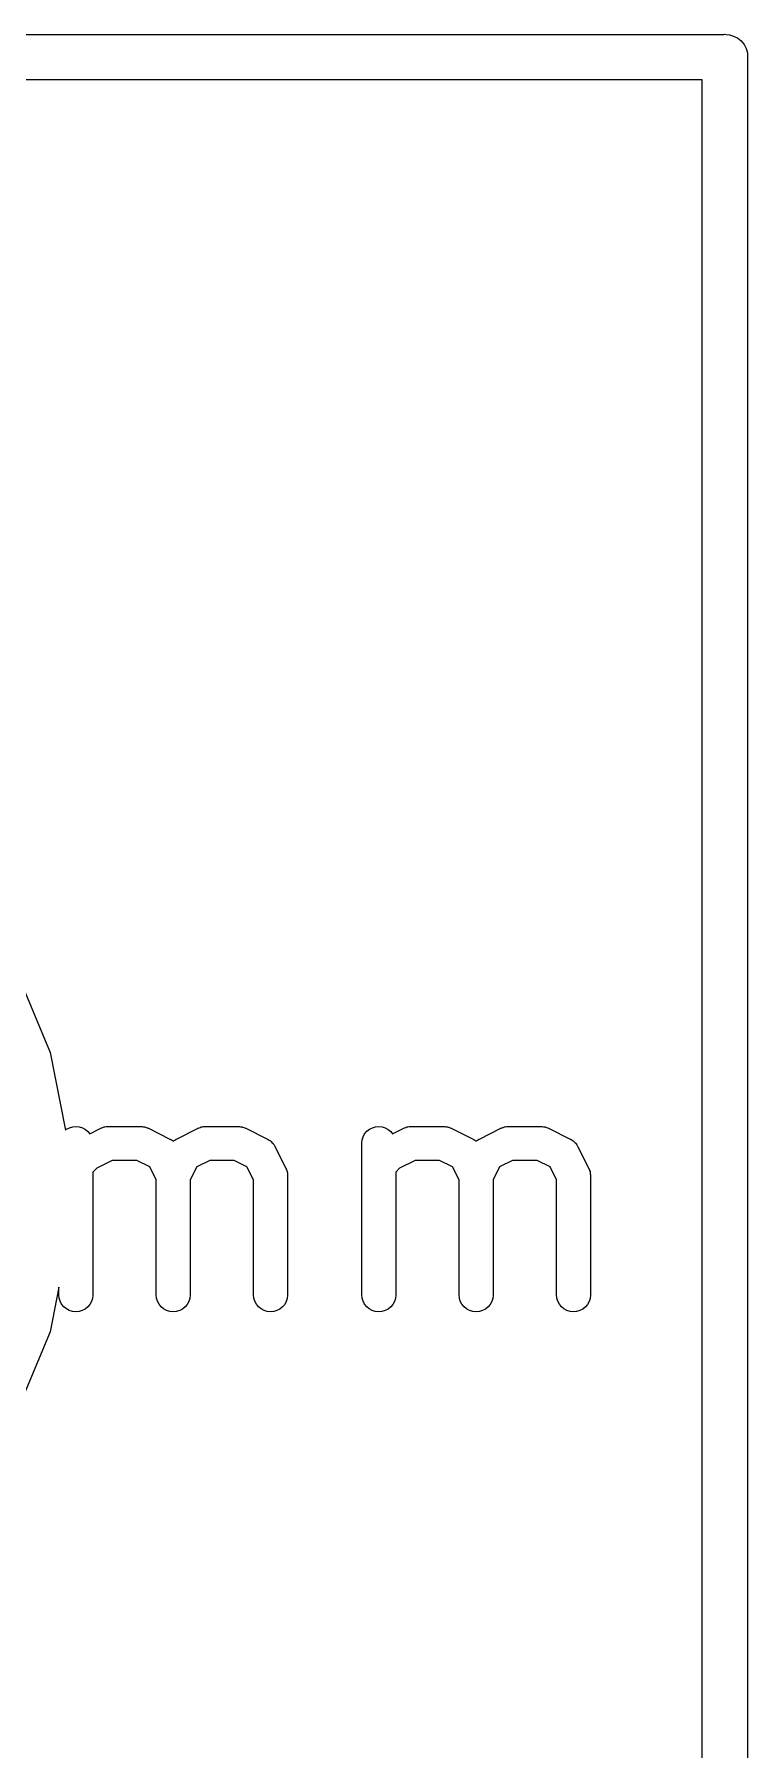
# Model space of a CAD drawing. Extents: x 0 to 214, y -130 to 23.
# Drawn here: x 116.96 to 120.1, y -82.46 to -74.9 of the extents above; entities that cross this region are included whole.
import ezdxf

# ---------------------------------------------------------------- set-up
doc = ezdxf.new("R2010")
doc.units = 0
doc.layers.add('BLACK', color=7, linetype='CONTINUOUS')

msp = doc.modelspace()

# ---------------------------------------------------------------- linework, layer by layer
at = {"layer": 'BLACK', "linetype": 'CONTINUOUS'}
for p, q in [((0.0049, -74.9), (119.995, -74.9)), ((119.995, -74.9), (120, -74.8995)), ((120, -74.8995), (120.005, -74.9)), ((120.005, -74.9), (120.02, -74.9014)), ((120.02, -74.9014), (120.038, -74.9072)), ((120.038, -74.9072), (120.056, -74.9165)), ((120.056, -74.9165), (120.071, -74.9289)), ((120.071, -74.9289), (120.084, -74.9442)), ((120.084, -74.9442), (120.093, -74.9615)), ((120.093, -74.9615), (120.099, -74.9804)), ((120.099, -74.9804), (120.1, -75)), ((120.1, -75), (120.1, -75.0049)), ((120.1, -75.0049), (120.1, -129.995)), ((119.9, -75.1), (0.1, -75.1)), ((119.9, -129.9), (119.9, -75.1)), ((116.87, -79.0006), (117.029, -79.3846)), ((117.029, -79.3846), (117.097, -79.727)), ((117.097, -79.727), (117.102, -79.723)), ((117.102, -79.723), (117.115, -79.7162)), ((117.115, -79.7162), (117.129, -79.712)), ((117.129, -79.712), (117.143, -79.7107)), ((117.143, -79.7107), (117.158, -79.7122)), ((117.158, -79.7122), (117.172, -79.7166)), ((117.172, -79.7166), (117.185, -79.7235)), ((117.185, -79.7235), (117.196, -79.7329)), ((117.204, -79.7427), (117.252, -79.7186)), ((117.252, -79.7186), (117.253, -79.7182)), ((117.253, -79.7182), (117.255, -79.7174)), ((117.255, -79.7174), (117.257, -79.7164)), ((117.257, -79.7164), (117.262, -79.7149)), ((117.262, -79.7149), (117.267, -79.7131)), ((117.267, -79.7131), (117.269, -79.7128)), ((117.269, -79.7128), (117.271, -79.7121)), ((117.271, -79.7121), (117.276, -79.7116)), ((117.276, -79.7116), (117.281, -79.7108)), ((117.281, -79.7108), (117.284, -79.7109)), ((117.284, -79.7109), (117.286, -79.7107)), ((117.286, -79.7107), (117.429, -79.7107)), ((117.429, -79.7107), (117.43, -79.7107)), ((117.43, -79.7107), (117.432, -79.711)), ((117.432, -79.711), (117.434, -79.7109)), ((117.434, -79.7109), (117.439, -79.7118)), ((117.439, -79.7118), (117.444, -79.7124)), ((117.444, -79.7124), (117.446, -79.713)), ((117.446, -79.713), (117.448, -79.7134)), ((117.448, -79.7134), (117.453, -79.7152)), ((117.453, -79.7152), (117.458, -79.7168)), ((117.458, -79.7168), (117.46, -79.7178)), ((117.46, -79.7178), (117.462, -79.7186)), ((117.462, -79.7186), (117.557, -79.7663)), ((117.586, -79.7663), (117.681, -79.7186)), ((117.681, -79.7186), (117.682, -79.7182)), ((117.682, -79.7182), (117.684, -79.7174)), ((117.684, -79.7174), (117.686, -79.7164)), ((117.686, -79.7164), (117.691, -79.7149)), ((117.691, -79.7149), (117.695, -79.7131)), ((117.695, -79.7131), (117.698, -79.7128)), ((117.698, -79.7128), (117.7, -79.7121)), ((117.7, -79.7121), (117.705, -79.7116)), ((117.705, -79.7116), (117.71, -79.7108)), ((117.71, -79.7108), (117.712, -79.7109)), ((117.712, -79.7109), (117.714, -79.7107)), ((117.714, -79.7107), (117.857, -79.7107)), ((117.857, -79.7107), (117.858, -79.7107)), ((117.858, -79.7107), (117.86, -79.711)), ((117.86, -79.711), (117.863, -79.7109)), ((117.863, -79.7109), (117.868, -79.7118)), ((117.868, -79.7118), (117.873, -79.7124)), ((117.873, -79.7124), (117.875, -79.713)), ((117.875, -79.713), (117.877, -79.7134)), ((117.877, -79.7134), (117.882, -79.7152)), ((117.882, -79.7152), (117.887, -79.7168)), ((117.887, -79.7168), (117.889, -79.7178)), ((117.889, -79.7178), (117.891, -79.7186)), ((117.891, -79.7186), (117.986, -79.7663)), ((118.424, -79.7321), (118.435, -79.723)), ((118.435, -79.723), (118.448, -79.7162)), ((118.448, -79.7162), (118.462, -79.712)), ((118.462, -79.712), (118.477, -79.7107)), ((118.477, -79.7107), (118.491, -79.7122)), ((118.491, -79.7122), (118.505, -79.7166)), ((118.505, -79.7166), (118.518, -79.7235)), ((118.518, -79.7235), (118.529, -79.7329)), ((118.537, -79.7427), (118.586, -79.7186)), ((118.586, -79.7182), (118.589, -79.7174)), ((118.586, -79.7186), (118.586, -79.7182)), ((118.589, -79.7174), (118.59, -79.7164)), ((118.59, -79.7164), (118.595, -79.7149)), ((118.595, -79.7149), (118.6, -79.7131)), ((118.6, -79.7131), (118.602, -79.7128)), ((118.602, -79.7128), (118.604, -79.7121)), ((118.604, -79.7121), (118.61, -79.7116)), ((118.61, -79.7116), (118.615, -79.7108)), ((118.615, -79.7108), (118.617, -79.7109)), ((118.617, -79.7109), (118.619, -79.7107)), ((118.619, -79.7107), (118.762, -79.7107)), ((118.762, -79.7107), (118.763, -79.7107)), ((118.763, -79.7107), (118.765, -79.711)), ((118.765, -79.711), (118.767, -79.7109)), ((118.767, -79.7109), (118.772, -79.7118)), ((118.772, -79.7118), (118.777, -79.7124)), ((118.777, -79.7124), (118.78, -79.713)), ((118.78, -79.713), (118.782, -79.7134)), ((118.782, -79.7134), (118.787, -79.7152)), ((118.787, -79.7152), (118.791, -79.7168)), ((118.791, -79.7168), (118.793, -79.7178)), ((118.793, -79.7178), (118.795, -79.7186)), ((118.795, -79.7186), (118.891, -79.7663)), ((118.919, -79.7663), (119.014, -79.7186)), ((119.014, -79.7186), (119.015, -79.7182)), ((119.015, -79.7182), (119.017, -79.7174)), ((119.017, -79.7174), (119.019, -79.7164)), ((119.019, -79.7164), (119.024, -79.7149)), ((119.024, -79.7149), (119.029, -79.7131)), ((119.029, -79.7131), (119.031, -79.7128)), ((119.031, -79.7128), (119.033, -79.7121)), ((119.033, -79.7121), (119.038, -79.7116)), ((119.038, -79.7116), (119.043, -79.7108)), ((119.043, -79.7108), (119.045, -79.7109)), ((119.045, -79.7109), (119.048, -79.7107)), ((119.048, -79.7107), (119.19, -79.7107)), ((119.19, -79.7107), (119.192, -79.7107)), ((119.192, -79.7107), (119.194, -79.711)), ((119.194, -79.711), (119.196, -79.7109)), ((119.196, -79.7109), (119.201, -79.7118)), ((119.201, -79.7118), (119.206, -79.7124)), ((119.206, -79.7124), (119.208, -79.713)), ((119.208, -79.713), (119.21, -79.7134)), ((119.21, -79.7134), (119.215, -79.7152)), ((119.215, -79.7152), (119.22, -79.7168)), ((119.22, -79.7168), (119.222, -79.7178)), ((119.222, -79.7178), (119.224, -79.7186)), ((119.224, -79.7186), (119.319, -79.7663)), ((117.196, -79.7329), (117.204, -79.7427)), ((117.557, -79.7663), (117.558, -79.7667)), ((117.558, -79.7667), (117.56, -79.7676)), ((117.56, -79.7676), (117.561, -79.7683)), ((117.561, -79.7683), (117.566, -79.7716)), ((117.566, -79.7716), (117.571, -79.7747)), ((117.571, -79.7747), (117.571, -79.7755)), ((117.571, -79.7755), (117.572, -79.7752)), ((117.572, -79.7752), (117.573, -79.774)), ((117.573, -79.774), (117.578, -79.771)), ((117.578, -79.771), (117.583, -79.7678)), ((117.583, -79.7678), (117.584, -79.7671)), ((117.584, -79.7671), (117.586, -79.7663)), ((117.986, -79.7663), (117.987, -79.7667)), ((117.987, -79.7667), (117.988, -79.7676)), ((117.988, -79.7676), (117.99, -79.7683)), ((117.99, -79.7683), (117.994, -79.7716)), ((117.994, -79.7716), (117.999, -79.7747)), ((117.999, -79.7747), (118, -79.7758)), ((118, -79.7758), (118.002, -79.7768)), ((118.002, -79.7768), (118.006, -79.7809)), ((118.006, -79.7809), (118.01, -79.7849)), ((118.01, -79.7849), (118.011, -79.7862)), ((118.011, -79.7862), (118.012, -79.7874)), ((118.012, -79.7874), (118.015, -79.7922)), ((118.015, -79.7922), (118.018, -79.7969)), ((118.018, -79.7969), (118.019, -79.7984)), ((118.019, -79.7984), (118.019, -79.7998)), ((118.019, -79.7998), (118.067, -79.895)), ((118.401, -79.7847), (118.403, -79.7701)), ((118.401, -79.7857), (118.401, -79.7847)), ((118.401, -80.4524), (118.401, -79.7857)), ((118.403, -79.7701), (118.407, -79.7562)), ((118.407, -79.7562), (118.414, -79.7433)), ((118.414, -79.7433), (118.424, -79.7321)), ((118.529, -79.7329), (118.537, -79.7427)), ((118.891, -79.7663), (118.892, -79.7667)), ((118.892, -79.7667), (118.893, -79.7676)), ((118.893, -79.7676), (118.894, -79.7683)), ((118.894, -79.7683), (118.899, -79.7716)), ((118.899, -79.7716), (118.904, -79.7747)), ((118.904, -79.7747), (118.905, -79.7755)), ((118.905, -79.7752), (118.906, -79.774)), ((118.905, -79.7755), (118.905, -79.7752)), ((118.906, -79.774), (118.911, -79.771)), ((118.911, -79.771), (118.916, -79.7678)), ((118.916, -79.7678), (118.917, -79.7671)), ((118.917, -79.7671), (118.919, -79.7663)), ((119.319, -79.7663), (119.32, -79.7667)), ((119.32, -79.7667), (119.322, -79.7676)), ((119.322, -79.7676), (119.323, -79.7683)), ((119.323, -79.7683), (119.328, -79.7716)), ((119.328, -79.7716), (119.332, -79.7747)), ((119.332, -79.7747), (119.334, -79.7758)), ((119.334, -79.7758), (119.335, -79.7768)), ((119.335, -79.7768), (119.339, -79.7809)), ((119.339, -79.7809), (119.343, -79.7849)), ((119.343, -79.7849), (119.344, -79.7862)), ((119.344, -79.7862), (119.345, -79.7874)), ((119.345, -79.7874), (119.348, -79.7922)), ((119.348, -79.7922), (119.351, -79.7969)), ((119.351, -79.7969), (119.352, -79.7984)), ((119.352, -79.7984), (119.353, -79.7998)), ((119.353, -79.7998), (119.4, -79.895)), ((117.303, -79.8607), (117.235, -79.895)), ((117.411, -79.8607), (117.303, -79.8607)), ((117.468, -79.8892), (117.411, -79.8607)), ((117.732, -79.8607), (117.675, -79.8892)), ((117.839, -79.8607), (117.732, -79.8607)), ((117.896, -79.8892), (117.839, -79.8607)), ((118.637, -79.8607), (118.568, -79.895)), ((118.744, -79.8607), (118.637, -79.8607)), ((118.801, -79.8892), (118.744, -79.8607)), ((119.065, -79.8607), (119.008, -79.8892)), ((119.173, -79.8607), (119.065, -79.8607)), ((119.23, -79.8892), (119.173, -79.8607)), ((117.235, -79.895), (117.218, -79.912)), ((117.218, -79.912), (117.218, -80.4524)), ((117.496, -79.9463), (117.468, -79.8892)), ((117.496, -80.4524), (117.496, -79.9463)), ((117.675, -79.8892), (117.646, -79.9463)), ((117.646, -79.9463), (117.646, -80.4524)), ((117.925, -79.9463), (117.896, -79.8892)), ((117.925, -80.4524), (117.925, -79.9463)), ((118.067, -79.895), (118.068, -79.896)), ((118.068, -79.896), (118.068, -79.898)), ((118.068, -79.898), (118.069, -79.9)), ((118.069, -79.9), (118.071, -79.9049)), ((118.071, -79.9049), (118.073, -79.9097)), ((118.073, -79.9097), (118.073, -79.9119)), ((118.073, -79.9119), (118.074, -79.914)), ((118.074, -79.914), (118.074, -79.9191)), ((118.074, -79.9191), (118.075, -79.9242)), ((118.075, -79.9242), (118.075, -79.9264)), ((118.075, -79.9264), (118.075, -79.9286)), ((118.075, -79.9286), (118.075, -80.4524)), ((118.568, -79.895), (118.551, -79.912)), ((118.551, -79.912), (118.551, -80.4524)), ((118.83, -79.9463), (118.801, -79.8892)), ((118.83, -80.4524), (118.83, -79.9463)), ((119.008, -79.8892), (118.98, -79.9463)), ((118.98, -79.9463), (118.98, -80.4524)), ((119.258, -79.9463), (119.23, -79.8892)), ((119.258, -80.4524), (119.258, -79.9463)), ((119.4, -79.895), (119.401, -79.896)), ((119.401, -79.896), (119.402, -79.898)), ((119.402, -79.898), (119.403, -79.9)), ((119.403, -79.9), (119.404, -79.9049)), ((119.404, -79.9049), (119.406, -79.9097)), ((119.406, -79.9097), (119.406, -79.9119)), ((119.406, -79.9119), (119.407, -79.914)), ((119.407, -79.914), (119.407, -79.9191)), ((119.407, -79.9191), (119.408, -79.9242)), ((119.408, -79.9242), (119.408, -79.9264)), ((119.408, -79.9264), (119.408, -79.9286)), ((119.408, -79.9286), (119.408, -80.4524)), ((117.068, -80.4186), (117.029, -80.6154)), ((117.068, -80.4524), (117.068, -80.4186)), ((117.069, -80.4669), (117.068, -80.4524)), ((117.074, -80.481), (117.069, -80.4669)), ((117.216, -80.468), (117.212, -80.4819)), ((117.218, -80.4534), (117.216, -80.468)), ((117.218, -80.4524), (117.218, -80.4534)), ((117.498, -80.4669), (117.496, -80.4524)), ((117.502, -80.481), (117.498, -80.4669)), ((117.645, -80.468), (117.64, -80.4819)), ((117.646, -80.4534), (117.645, -80.468)), ((117.646, -80.4524), (117.646, -80.4534)), ((117.926, -80.4669), (117.925, -80.4524)), ((117.931, -80.481), (117.926, -80.4669)), ((118.073, -80.468), (118.069, -80.4819)), ((118.075, -80.4534), (118.073, -80.468)), ((118.075, -80.4524), (118.075, -80.4534)), ((118.403, -80.4669), (118.401, -80.4524)), ((118.407, -80.481), (118.403, -80.4669)), ((118.55, -80.468), (118.545, -80.4819)), ((118.551, -80.4534), (118.55, -80.468)), ((118.551, -80.4524), (118.551, -80.4534)), ((118.831, -80.4669), (118.83, -80.4524)), ((118.835, -80.481), (118.831, -80.4669)), ((118.978, -80.468), (118.974, -80.4819)), ((118.98, -80.4534), (118.978, -80.468)), ((118.98, -80.4524), (118.98, -80.4534)), ((119.26, -80.4669), (119.258, -80.4524)), ((119.264, -80.481), (119.26, -80.4669)), ((119.407, -80.468), (119.402, -80.4819)), ((119.408, -80.4534), (119.407, -80.468)), ((119.408, -80.4524), (119.408, -80.4534)), ((117.08, -80.4939), (117.074, -80.481)), ((117.09, -80.5052), (117.08, -80.4939)), ((117.101, -80.5146), (117.09, -80.5052)), ((117.114, -80.5215), (117.101, -80.5146)), ((117.128, -80.5258), (117.114, -80.5215)), ((117.142, -80.5274), (117.128, -80.5258)), ((117.157, -80.5261), (117.142, -80.5274)), ((117.171, -80.5219), (117.157, -80.5261)), ((117.184, -80.5151), (117.171, -80.5219)), ((117.195, -80.506), (117.184, -80.5151)), ((117.205, -80.4948), (117.195, -80.506)), ((117.212, -80.4819), (117.205, -80.4948)), ((117.509, -80.4939), (117.502, -80.481)), ((117.518, -80.5052), (117.509, -80.4939)), ((117.529, -80.5146), (117.518, -80.5052)), ((117.542, -80.5215), (117.529, -80.5146)), ((117.556, -80.5258), (117.542, -80.5215)), ((117.571, -80.5274), (117.556, -80.5258)), ((117.585, -80.5261), (117.571, -80.5274)), ((117.6, -80.5219), (117.585, -80.5261)), ((117.612, -80.5151), (117.6, -80.5219)), ((117.624, -80.506), (117.612, -80.5151)), ((117.633, -80.4948), (117.624, -80.506)), ((117.64, -80.4819), (117.633, -80.4948)), ((117.938, -80.4939), (117.931, -80.481)), ((117.947, -80.5052), (117.938, -80.4939)), ((117.958, -80.5146), (117.947, -80.5052)), ((117.971, -80.5215), (117.958, -80.5146)), ((117.985, -80.5258), (117.971, -80.5215)), ((117.999, -80.5274), (117.985, -80.5258)), ((118.014, -80.5261), (117.999, -80.5274)), ((118.028, -80.5219), (118.014, -80.5261)), ((118.041, -80.5151), (118.028, -80.5219)), ((118.052, -80.506), (118.041, -80.5151)), ((118.062, -80.4948), (118.052, -80.506)), ((118.069, -80.4819), (118.062, -80.4948)), ((118.414, -80.4939), (118.407, -80.481)), ((118.423, -80.5052), (118.414, -80.4939)), ((118.434, -80.5146), (118.423, -80.5052)), ((118.447, -80.5215), (118.434, -80.5146)), ((118.461, -80.5258), (118.447, -80.5215)), ((118.476, -80.5274), (118.461, -80.5258)), ((118.49, -80.5261), (118.476, -80.5274)), ((118.504, -80.5219), (118.49, -80.5261)), ((118.517, -80.5151), (118.504, -80.5219)), ((118.529, -80.506), (118.517, -80.5151)), ((118.538, -80.4948), (118.529, -80.506)), ((118.545, -80.4819), (118.538, -80.4948)), ((118.842, -80.4939), (118.835, -80.481)), ((118.852, -80.5052), (118.842, -80.4939)), ((118.863, -80.5146), (118.852, -80.5052)), ((118.876, -80.5215), (118.863, -80.5146)), ((118.89, -80.5258), (118.876, -80.5215)), ((118.904, -80.5274), (118.89, -80.5258)), ((118.919, -80.5261), (118.904, -80.5274)), ((118.933, -80.5219), (118.919, -80.5261)), ((118.946, -80.5151), (118.933, -80.5219)), ((118.957, -80.506), (118.946, -80.5151)), ((118.967, -80.4948), (118.957, -80.506)), ((118.974, -80.4819), (118.967, -80.4948)), ((119.271, -80.4939), (119.264, -80.481)), ((119.28, -80.5052), (119.271, -80.4939)), ((119.291, -80.5146), (119.28, -80.5052)), ((119.304, -80.5215), (119.291, -80.5146)), ((119.318, -80.5258), (119.304, -80.5215)), ((119.333, -80.5274), (119.318, -80.5258)), ((119.347, -80.5261), (119.333, -80.5274)), ((119.361, -80.5219), (119.347, -80.5261)), ((119.374, -80.5151), (119.361, -80.5219)), ((119.386, -80.506), (119.374, -80.5151)), ((119.395, -80.4948), (119.386, -80.506)), ((119.402, -80.4819), (119.395, -80.4948)), ((117.029, -80.6154), (116.87, -80.9994))]:
    msp.add_line(p, q, dxfattribs=at)

doc.saveas('drawing.dxf')
